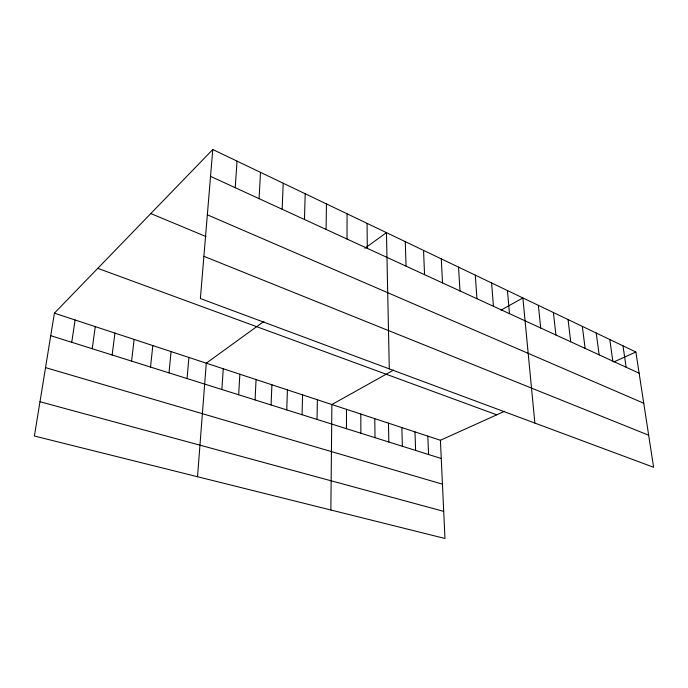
<?xml version="1.0" encoding="UTF-8"?>
<svg xmlns="http://www.w3.org/2000/svg" width="688" height="688" viewBox="0 0 688 688"><rect width="100%" height="100%" fill="white"/><g stroke="black" fill="none" stroke-linecap="round" stroke-linejoin="round"><path stroke-width="1.03" d="M346.451 428.684L346.494 409.343M347.027 239.046L347.07 213.787M330.859 510.006L331.883 404.535L393.639 370.058M326.095 229.431L326.447 203.923M317.039 419.431L317.383 399.754M302.066 414.718L302.565 394.878M304.483 219.506L305.171 193.732M286.75 409.902L287.412 389.89M282.157 209.255L283.198 183.223M271.081 404.974L271.915 384.79M255.05 399.934L256.074 379.57M259.084 198.66L260.494 172.361M238.65 394.774L239.863 374.229M235.227 187.704L237.033 161.13M221.863 389.494L223.265 368.768M197.525 476.732L206.28 363.178L263.951 321.391M212.773 149.52L200.38 298.558L653.6 467.272L635.867 351.998L212.773 149.52L54.404 313.169L34.4 436.02L444.964 538.48L440.415 440.268L504.442 411.355M187.059 378.546L188.89 357.45M169.016 372.879L171.071 351.585M150.526 367.057L152.822 345.574M131.571 361.097L134.117 339.416M112.135 354.982L114.939 333.104M92.201 348.713L95.279 326.628M71.741 342.28L75.104 319.98M364.898 248.265L386.458 232.639L389.296 368.88M500.967 310.159L522.88 297.93L534.86 423.077M613.816 361.957L635.867 351.998M39.981 401.723L443.708 511.373M45.537 367.624L442.453 484.189M50.74 335.675L441.257 458.5M54.404 313.169L440.415 440.268M97.782 268.337L496.753 414.821M203.897 256.314L648.664 435.212M150.792 213.564L205.987 236.552M207.346 214.811L643.744 403.245M210.545 176.36L639.126 373.206M622.984 345.84L626.14 367.246M609.783 339.519L612.819 361.123M596.229 333.035L599.153 354.845M582.332 326.379L585.118 348.403M568.056 319.55L570.713 341.79M553.401 312.533L555.913 334.987M538.351 305.334L540.708 328.004M507.443 290.542L509.473 313.659M491.593 282.957L493.434 306.298M475.296 275.157L476.947 298.721M458.535 267.133L459.988 290.929M441.292 258.886L442.53 282.914M423.55 250.389L424.556 274.658M427.833 436.123L428.564 454.51M414.984 431.892L415.604 450.434M405.275 241.643L406.049 266.153M401.861 427.575L402.36 446.263M388.462 423.163L388.832 442.014M374.771 418.657L375.012 437.663M367.065 223.359L367.306 248.359M360.787 414.047L360.89 433.225"/></g></svg>
